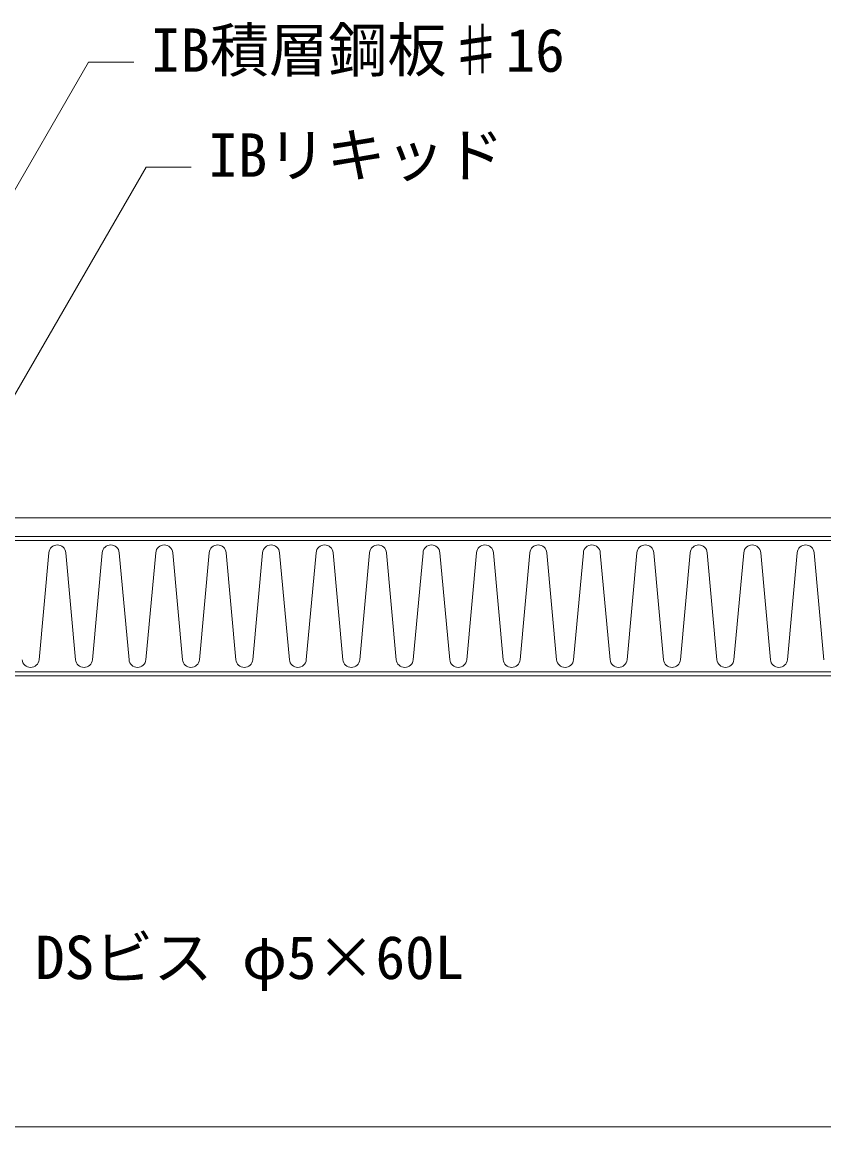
# Model space of a CAD drawing. Units: millimetres, scale not verified. Extents: x -840 to 840, y -594 to 594.
# Drawn here: x -216.5 to -3.3, y -318.5 to -24.6 of the extents above; entities that cross this region are included whole.
import ezdxf
from ezdxf.enums import TextEntityAlignment as Align

# ---------------------------------------------------------------- set-up
doc = ezdxf.new("R2010")
doc.units = ezdxf.units.MM
doc.header["$LTSCALE"] = 2
for name, color, linetype, lineweight in [('0-2_文字', 5, 'Continuous', 9), ('0-6_躯体', 7, 'Continuous', 9), ('0-9_断熱材', 4, 'Continuous', 9), ('0-D_IBｼｰﾄ', 7, 'Continuous', 9), ('1-0_寸法線', 7, 'Continuous', 9)]:
    doc.layers.add(name, color=color, linetype=linetype, lineweight=lineweight)
doc.styles.add('ＭＳ ゴシック', font='')
doc.styles.get('ＭＳ ゴシック').set_extended_font_data('MS Gothic')

msp = doc.modelspace()

# ---------------------------------------------------------------- linework, layer by layer
at = {"layer": '0-6_躯体'}
msp.add_line((-330.515, -198.454), (629.485, -198.454), dxfattribs=at)
at = {"layer": '0-9_断熱材'}
for p, q in [((-209.389, -165.72), (-211.99, -194.189)), ((-204.882, -165.72), (-202.282, -194.189)), ((-195.175, -165.72), (-197.775, -194.189)), ((-190.668, -165.72), (-188.067, -194.189)), ((-180.96, -165.72), (-183.56, -194.189)), ((-176.453, -165.72), (-173.852, -194.189)), ((-166.745, -165.72), (-169.346, -194.189)), ((-162.238, -165.72), (-159.638, -194.189)), ((-152.53, -165.72), (-155.131, -194.189)), ((-148.024, -165.72), (-145.423, -194.189)), ((-138.316, -165.72), (-140.916, -194.189)), ((-133.809, -165.72), (-131.208, -194.189)), ((-124.101, -165.72), (-126.701, -194.189)), ((-119.594, -165.72), (-116.994, -194.189)), ((-109.886, -165.72), (-112.487, -194.189)), ((-105.379, -165.72), (-102.779, -194.189)), ((-95.671, -165.72), (-98.272, -194.189)), ((-91.165, -165.72), (-88.564, -194.189)), ((-81.457, -165.72), (-84.057, -194.189)), ((-76.95, -165.72), (-74.349, -194.189)), ((-67.242, -165.72), (-69.842, -194.189)), ((-62.735, -165.72), (-60.135, -194.189)), ((-53.027, -165.72), (-55.628, -194.189)), ((-48.52, -165.72), (-45.92, -194.189)), ((-38.813, -165.72), (-41.413, -194.189)), ((-34.306, -165.72), (-31.705, -194.189)), ((-24.598, -165.72), (-27.198, -194.189)), ((-20.091, -165.72), (-17.49, -194.189)), ((-10.383, -165.72), (-12.984, -194.189)), ((-5.876, -165.72), (-3.276, -194.189))]:
    msp.add_line(p, q, dxfattribs=at)
at = {"layer": '0-9_断熱材', "color": 7}
msp.add_lwpolyline([(629.485, -197.454), (-330.515, -197.454), (-330.515, -162.454), (629.485, -162.454)], dxfattribs=at)
at = {"layer": '0-9_断熱材'}
for centre, start, end in [((-207.136, -165.931), 5.35135, 174.64865), ((-192.921, -165.931), 5.35135, 174.64865), ((-178.706, -165.931), 5.35135, 174.64865), ((-164.492, -165.931), 5.35135, 174.64865), ((-150.277, -165.931), 5.35135, 174.64865), ((-136.062, -165.931), 5.35135, 174.64865), ((-121.847, -165.931), 5.35135, 174.64865), ((-107.633, -165.931), 5.35135, 174.64865), ((-93.418, -165.931), 5.35135, 174.64865), ((-79.203, -165.931), 5.35135, 174.64865), ((-64.989, -165.931), 5.35135, 174.64865), ((-50.774, -165.931), 5.35135, 174.64865), ((-36.559, -165.931), 5.35135, 174.64865), ((-22.344, -165.931), 5.35135, 174.64865), ((-8.13, -165.931), 5.35135, 174.64865), ((-214.243, -193.978), 185.35135, 354.64865), ((-200.029, -193.978), 185.35135, 354.64865), ((-185.814, -193.978), 185.35135, 354.64865), ((-171.599, -193.978), 185.35135, 354.64865), ((-157.384, -193.978), 185.35135, 354.64865), ((-143.17, -193.978), 185.35135, 354.64865), ((-128.955, -193.978), 185.35135, 354.64865), ((-114.74, -193.978), 185.35135, 354.64865), ((-100.525, -193.978), 185.35135, 354.64865), ((-86.311, -193.978), 185.35135, 354.64865), ((-72.096, -193.978), 185.35135, 354.64865), ((-57.881, -193.978), 185.35135, 354.64865), ((-43.666, -193.978), 185.35135, 354.64865), ((-29.452, -193.978), 185.35135, 354.64865), ((-15.237, -193.978), 185.35135, 354.64865)]:
    msp.add_arc(centre, 2.263, start, end, dxfattribs=at)
at = {"layer": '0-D_IBｼｰﾄ'}
for p, q in [((-222.418, -156.454), (629.485, -156.454)), ((-223.758, -161.454), (629.485, -161.454))]:
    msp.add_line(p, q, dxfattribs=at)
at = {"layer": '1-0_寸法線'}
for p, q in [((-269.865, -158.288), (-198.814, -35.221)), ((-198.814, -35.221), (-186.814, -35.221)), ((-232.334, -147.666), (-183.536, -63.144)), ((-183.536, -63.144), (-171.536, -63.144)), ((-263.515, -318.454), (472.485, -318.454))]:
    msp.add_line(p, q, dxfattribs=at)

# ---------------------------------------------------------------- texts
at = {"layer": '0-2_文字', "color": 7, "style": 'ＭＳ ゴシック'}
for s, p in [('IB積層鋼板♯16', (-182.273, -41.28)), ('IBリキッド', (-166.995, -69.203)), ('DSビス φ5×60L', (-213.034, -282.599))]:
    msp.add_text(s, height=11.54, dxfattribs=at).set_placement(p, align=Align.BOTTOM_LEFT)

doc.saveas('drawing.dxf')
